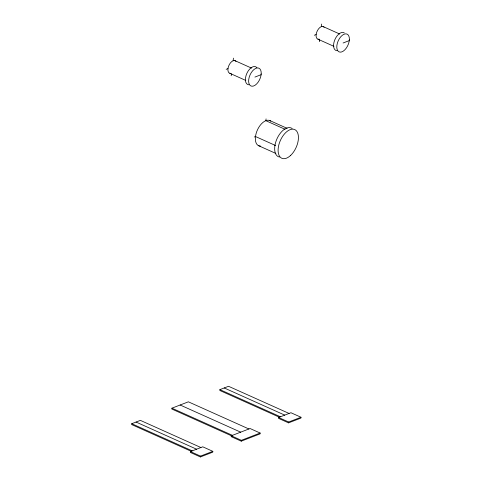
<?xml version="1.0" encoding="UTF-8"?>
<svg xmlns="http://www.w3.org/2000/svg" width="481" height="481" viewBox="0 0 481 481"><rect width="100%" height="100%" fill="white"/><g stroke="black" fill="none" stroke-linecap="round" stroke-linejoin="round"><path stroke-width="0.72" d="M200.908 447.528L140.38 420.376L131.74 423.719L131.632 424.555L191.48 451.406M248.899 428.974L188.366 401.821L171.915 408.183L171.807 409.024L232.335 436.177M231.199 75.751L231.457 73.773M233.117 60.78L233.459 58.135M190.416 451.587L190.314 452.423L200.397 456.95L212.74 452.176L212.849 451.34L202.76 446.813L190.416 451.587L200.505 456.108L212.849 451.34M200.397 456.95L200.505 456.108M289.069 413.444L228.541 386.291L219.901 389.628L219.799 390.47L279.647 417.316M266.077 118.891L265.849 120.677A13.769 7.54 -65.8 0 0 255.609 135.75L255.411 137.313A13.769 7.54 -65.8 0 0 260.528 146.074M231.265 435.792L231.157 436.634L241.246 441.155L260.053 433.886L260.161 433.044L250.072 428.523L231.265 435.792L241.354 440.319L260.161 433.044M274.958 145.352L274.723 147.144A15.741 8.622 -65.8 0 0 279.449 157.065M241.246 441.155L241.354 440.319M319.366 41.667L319.618 39.682M321.284 26.689L321.621 24.05M278.583 417.496L278.475 418.338L288.564 422.865L300.902 418.091L301.01 417.249L290.921 412.728L278.583 417.496L288.666 422.023L301.01 417.249M288.564 422.865L288.666 422.023M226.16 69.33L228.012 68.615M314.321 35.245L316.173 34.53M254.924 77.08L261.099 74.693M343.091 42.995L349.26 40.608M254.263 137.013L255.513 136.532L275.427 145.466M323.046 26.539L339.742 34.031M317.941 39.177L333.97 46.368M234.878 60.624L251.581 68.116M229.78 73.262L245.809 80.453M269.871 120.593L287.133 128.331M285.101 129.317L265.849 120.677A13.769 7.54 -65.8 0 1 270.695 121.074M258.634 145.713L275.896 153.457M224.224 387.957L284.752 415.115M219.901 389.628L280.429 416.78M180.141 405.002L240.668 432.154M171.915 408.183L232.443 435.335M136.063 422.047L196.591 449.2M131.74 423.719L192.268 450.871M274.958 145.304A15.741 8.622 -65.8 0 1 282.215 131.091A15.741 8.622 -65.8 0 1 292.171 128.535M249.002 84.794A9.752 5.339 -65.8 0 1 246.897 73.286A9.752 5.339 -65.8 0 1 256.878 67.689M235.955 61.382A6.824 3.74 -65.8 0 0 233.495 60.636L232.744 60.925A6.824 3.74 -65.8 0 0 228.078 68.074L227.94 69.156A6.824 3.74 -65.8 0 0 230.441 73.359M337.163 50.709A9.752 5.339 -65.8 0 1 334.728 39.983A9.752 5.339 -65.8 0 1 344.342 32.93M324.116 27.297A6.824 3.74 -65.8 0 0 321.657 26.545L320.905 26.84A6.824 3.74 -65.8 0 0 316.239 33.989L316.101 35.065A6.824 3.74 -65.8 0 0 319.324 39.171M261.195 73.924L260.997 75.469A9.752 5.339 -65.8 0 1 250.709 85.865A9.752 5.339 -65.8 0 1 252.639 70.815A9.752 5.339 -65.8 0 1 261.195 73.924M349.356 39.839L349.164 41.378A9.752 5.339 -65.8 0 1 338.871 51.78A9.752 5.339 -65.8 0 1 340.801 36.73A9.752 5.339 -65.8 0 1 349.356 39.839M290.65 155.399A15.741 8.622 -65.8 0 0 295.629 130.104A15.741 8.622 -65.8 0 0 278.511 146.266A15.741 8.622 -65.8 0 0 290.65 155.399"/></g></svg>
